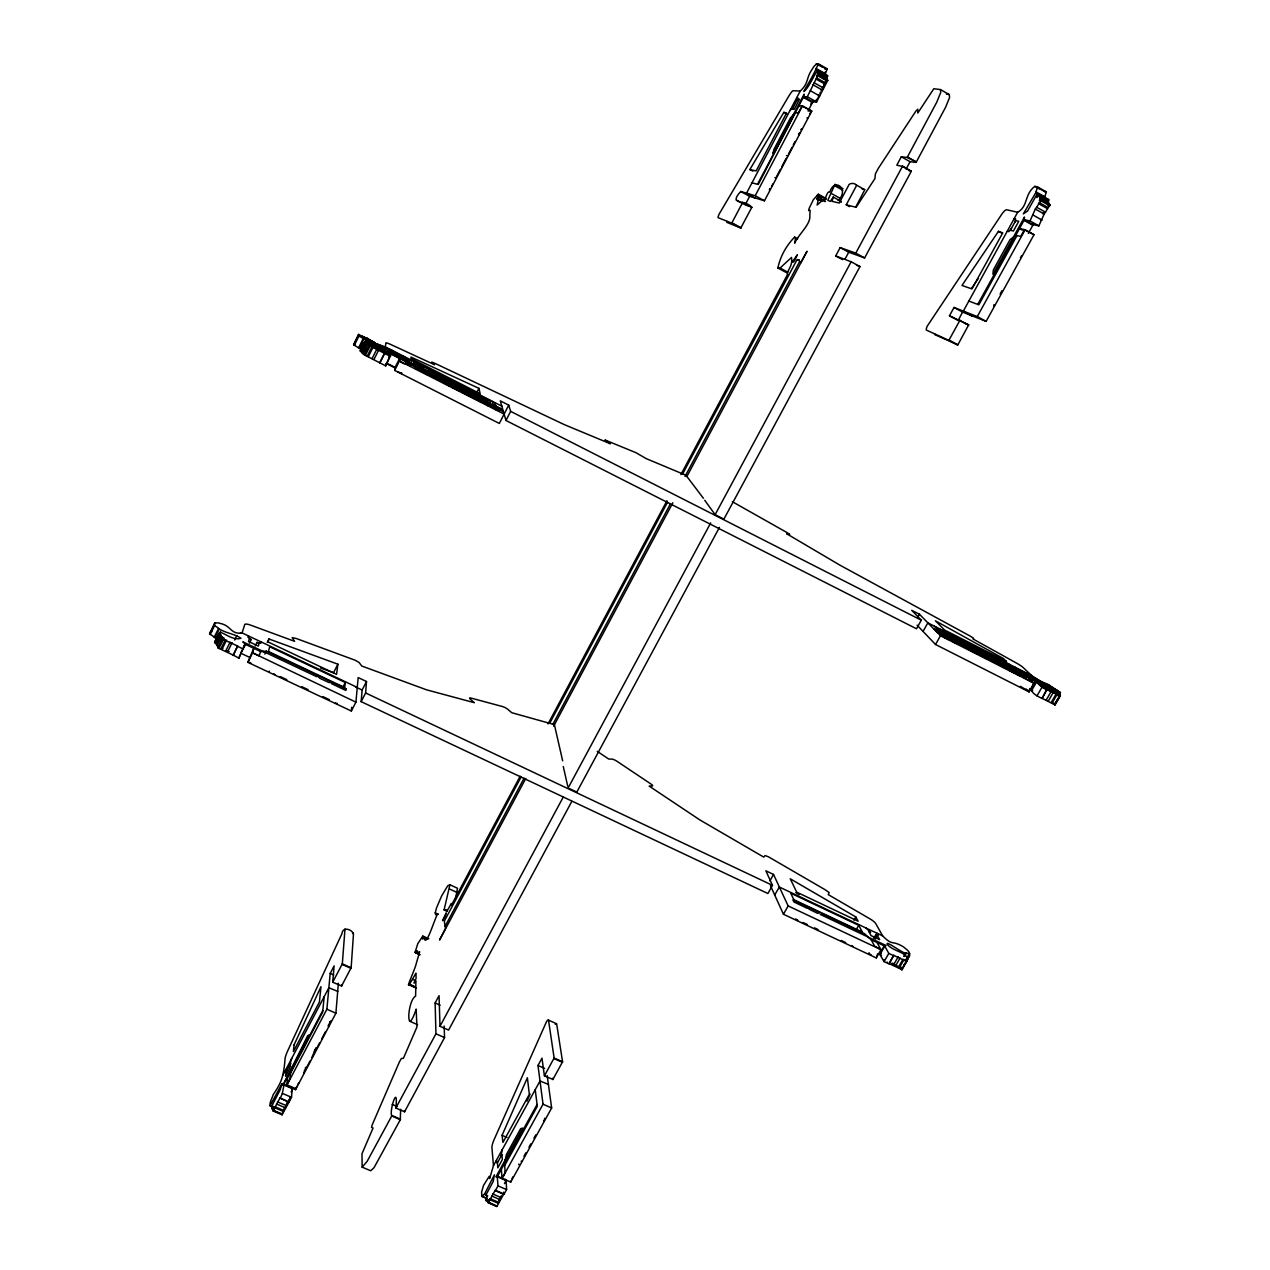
<?xml version="1.0" encoding="UTF-8"?>
<svg xmlns="http://www.w3.org/2000/svg" width="1270" height="1270" viewBox="0 0 1270 1270"><rect width="100%" height="100%" fill="white"/><g stroke="black" fill="none" stroke-linecap="round" stroke-linejoin="round"><path stroke-width="1.5" d="M411.337 363.014L411.353 360.188M544.735 1118.251L544.306 1119.997M404.416 1110.583L404.574 1111.79L444.548 1037.59L444.135 1026.001M842.534 259.62L835.708 255.921L840.184 247.587L855.789 253.127L902.43 166.402L896.81 165.195L901.303 156.797L907.161 157.48L916.337 161.957L945.594 107.267L949.579 97.488L949.261 94.567L940.435 89.567L933.815 88.741L917.765 113.046L917.75 109.22L915.813 111.22L878.348 168.307L875.395 173.879L874.966 178.546L856.107 207.28L846.233 204.835L855.774 187.007C858.806 183.261 848.963 181.816 848.392 185.833L839.2 203.057L832.056 201.327L833.215 197.056L841.216 201.454L841.153 202.406M428.847 938.8L422.815 936.085L417.798 943.658L415.068 952.389L417.1 950.643L417.925 952.849L419.687 951.754L416.258 963.47C415.385 969.01 399.494 1002.57 415.893 973.185L416.115 978.249L414.036 983.107L415.909 981.535L415.608 996.188C407.019 1000.665 405.876 1040.289 416.163 1009.094L416.941 1027.033L403.4 1058.323L401.447 1058.402L399.463 1061.831L372.205 1124.839L371.538 1127.347L373.062 1127.998L361.982 1153.763L362.156 1167.146L370.681 1170.765L373.999 1167.733L400.304 1119.711L400.637 1109.266M819.864 93.615L820.452 92.059M1043.829 212.9L1043.781 214.424M404.574 1111.79L395.827 1108.027C398.589 1082.246 389.049 1110.393 391.731 1115.997L367.157 1161.351L362.156 1167.146M369.983 342.932A8.858 0.937 27.2 0 0 370.094 343.122L399.574 358.489L394.859 367.871L394.7 370.427L499.332 423.45L508.714 405.146L500.285 400.86L505.968 420.481L916.495 628.777L921.306 620.204L911.717 610.314L919.448 614.251L940.467 635.746L1034.082 683.292L1029.129 691.912L935.53 644.493L917.099 625.158M404.638 356.727L401.098 355.981L403.146 357.029L403.098 358.378L393.224 353.346L393.319 352.028L395.145 352.965L391.858 350.218M401.606 372.634L401.574 373.586L397.653 371.618M1040.781 219.98L1040.781 219.821A8.652 2.286 -59.8 0 0 1040.765 219.44M455.581 898.795L457.47 888.238L449.913 884.777L447.723 885.809L441.69 895.81L436.531 907.891L435.229 912.876L435.737 914.781L437.785 913.94C435.261 916.289 426.085 948.833 424.228 938.038L422.513 939.006L422.815 936.085M946.007 633.873L946.896 634.032A19.891 2 29 0 1 947.88 634.492L947.944 634.524M520.192 776.176L451.501 905.065L451.31 903.557L446.691 911.701L446.754 909.907L444.087 909.955L449.913 884.777M521.351 1161.796L521.351 1161.732A8.62 2.095 -67.4 0 0 521.351 1161.225L521.335 1161.018M488.283 1202.833L495.221 1190.26L503.809 1193.943L496.872 1206.5L488.283 1202.833L488.696 1199.642L487.41 1201.15L486.807 1199.944L485.934 1200.753L487.029 1195.8L485.727 1195.356L493.189 1181.481L494.427 1174.798L484.68 1193.832L481.87 1196.324L481.616 1191.99L483.553 1185.354L489.236 1176.306L489.664 1178.512L493.458 1165.638L540.02 1080.976L548.545 1084.501M417.56 365.585L419.449 365.919A11.906 1.254 27.3 0 0 418.687 365.49L417.29 365.3A14.145 1.492 27.3 0 0 417.385 365.49L417.417 365.522M341.63 984.869L341.519 986.107L351.139 967.788L353.489 933.863C351.758 929.1 342.567 926.401 341.932 933.672L287.623 1051.004A8.731 1.175 -65.7 0 0 285.099 1058.339C283.575 1078.532 280.559 1083.58 273.129 1094.788C272.209 1098.899 266.446 1106.36 273.526 1107.424M770.461 885.65L783.447 914.257L876.284 957.929L881.015 949.706L788.146 905.939L773.525 874.443L765.858 870.807L772.493 885.349L767.905 893.524L361.156 701.643L365.617 692.96L366.506 681.514L358.172 677.561L355.917 702.151L351.345 711.025L247.84 662.337L253.809 648.303L260.525 651.478L263.922 651.748L316.754 676.704L313.23 673.29L266.335 651.145L263.176 651.399M501.206 1196.467L501.332 1195.641M341.646 985.98L332.708 982.202L342.313 963.866L344.995 928.926M365.538 354.854C355.775 353.33 363.156 336.106 369.189 344.757L364.506 354.965L385.715 365.871L390.668 353.965L389.096 357.092M361.156 701.643L362.125 690.023L366.506 681.514M292.036 1067.467L307.642 1035.812L309.134 1034.971L282.75 1085.199L283.924 1084.358L295.561 1089.644L335.899 1013.19L338.376 983.186M1050.623 691.166L1052.766 691.547A18.145 1.794 29.2 0 0 1053.021 691.372L1053.274 691.182A15.637 1.54 29.3 0 1 1053.798 691.277L1055.005 691.753M821.865 90.361L821.865 89.583M332.708 982.202L334.137 965.883L330.2 973.423L326.882 1009.237L286.591 1085.786L287.655 1077.277L322.834 1010.428M385.715 365.871L385.937 363.569M351.345 711.025L351.711 707.279M324.167 996.696L322.675 1012.126L290.56 1073.15L289.814 1078.849L286.734 1084.755L295.719 1088.612L295.561 1089.644M314.484 1051.782L314.627 1050.242M315.944 1047.766L311.896 1057.497M502.063 406.273L385.413 346.948L385.874 342.884A9.271 0.952 27.2 0 1 390.573 344.408L434.642 364.76L431.594 362.156L435.451 363.585L564.499 424.704L610.362 443.77L604.964 439.992L635.921 452.66L646.176 458.613L685.943 475.234L703.389 498.269M826.119 79.804L826.04 81.455L827.246 77.756L817.785 72.644C818.388 64.548 810.054 87.312 803.846 91.488C808.006 83.487 813.213 75.946 816.61 67.564C820.658 60.325 814.197 65.024 812.657 68.532C805.529 78.454 809.181 82.995 800.243 91.011L746.538 193.183L755.459 198.342M345.281 682.498L344.726 687.53L268.462 651.494L269.684 646.732L345.281 682.498L342.614 687.705M751.967 182.848L758.238 184.452L803.608 96.742L812.816 101.87L816.61 101.933L827.77 80.328L818.197 74.755L816.912 76.406L817.785 72.644M287.099 1101.09L279.924 1098.01L288.909 1102.265L291.513 1097.312L292.322 1087.691M289.433 1100.471L289.639 1099.106M329.755 1021.763L330.232 1021.683M906.859 961.565L893.715 955.357L889 963.565L902.144 969.74L906.669 960.818C902.43 959.168 910.78 959.707 909.637 953.579C908.764 950.404 905.859 949.134 903.748 947.071C891.238 939.419 893.572 946.785 882.666 935.911L779.383 887.047L774.589 895.112M1014.714 222.425L1015.667 218.916L1014.174 218.615M291.703 1058.45L289.671 1065.022M289.322 1099.153L289.449 1100.391M279.924 1098.423C284.464 1092.009 282.162 1083.405 287.655 1077.277M337.883 664.194L336.566 674.37L268.16 641.985L268.938 638.969L337.883 664.194L333.55 672.703L320.5 667.956M285.925 1069.435L285.639 1071.689L286.988 1070.134M1032.97 224.139L1032.812 225.282L1024.017 220.393L1024.493 217.011L992.902 274.241L993.346 269.954L1010.063 239.601L1013.269 237.268M821.706 201.358L817.039 198.818L818.309 194.231L813.371 199.676L809.212 208.232L808.593 210.63L810.117 210.248L809.815 215.44C811.038 224.234 798.417 234.315 794.671 243.221L795.464 238.49L794.607 237.093C786.432 245.443 780.177 256.524 777.891 268.034L785.59 272.177L787.813 272.193L780.066 268.018L777.891 268.034M552.656 1078.23L552.847 1079.563L562.578 1061.799L556.673 1024.033A5.429 1.286 -66.4 0 0 555.26 1024.382M537.067 1104.487L501.348 1169.337L502.11 1178.449L543.036 1104.201L537.988 1065.482L541.988 1058.164L544.401 1075.833L554.133 1058.037L548.545 1020.397A5.429 1.27 -66.3 0 0 547.624 1020.27A5.54 1.302 -66.3 0 0 546.592 1021.477L493.776 1140.349A8.557 1.968 -67.1 0 0 491.934 1147.826L493.458 1165.638M1044.527 197.644L1046.337 191.881L1044.146 191.262M1039.59 196.517L1036.653 194.866L1027.557 211.042L1023.318 213.916L1035.764 192.722L1037.59 186.96L1034.812 186.357C1024.049 194.659 1028.462 205.994 1017.667 212.265L963.327 311.102L971.836 316.024M838.152 200.581C849.852 189.293 834.374 176.816 829.818 192.119C826.691 189.913 825.563 202.39 822.801 200.041L817.118 205.073L818.007 201.041L817.039 198.818M1039.717 194.564L1039.463 196.929L1048.29 201.882L1048.544 199.501L1039.717 194.564L1036.86 197.564L1036.653 194.866M818.88 96.107L818.912 95.948A8.858 1.381 -61.5 0 0 818.975 95.409L818.499 95.171M505.365 1159.621L506.412 1154.525L520.652 1128.649L522.732 1128.093L495.951 1176.845L497.57 1176.21L510.715 1182.132L551.656 1107.996L547.179 1075.563M833.215 197.056L830.342 201.422L827.802 200.295L835.041 184.277M934.609 333.613A5.779 1.46 -60.9 0 0 934.815 334.629L957.85 344.837L968.677 324.85L949.452 315.785L954.056 307.467L977.281 316.563L986.123 321.373L1034.002 234.712L1025.128 229.775L1019.524 228.536L977.741 304.387M1017.667 212.265L1006.713 209.788A9.303 2.334 -60.1 0 0 1001.998 213.916L927.227 326.168A5.905 1.476 -61 0 0 926.465 328.279A5.794 1.445 -61 0 0 926.497 330.137L948.849 340.36L960.009 320.151M286.702 1104.646L287.353 1102.836M329.581 1022.985A9.779 1.429 -65.7 0 0 329.66 1022.62L329.692 1022.429A8.604 1.254 -65.7 0 1 329.676 1022.334M414.369 362.728L414.306 362.696A16.113 1.714 27.3 0 1 415.988 363.617L418.592 365.141A16.923 1.794 27.3 0 1 419.624 365.792L423.783 367.363L419.592 365.855A14.446 1.524 27.3 0 1 419.481 365.903M893.223 964.073L893.239 964.041A28.75 6.874 30.6 0 0 893.286 963.612L893.27 963.39M329.422 1024.191L328.866 1025.684A6.318 0.921 -65.7 0 1 328.438 1026.668A8.795 1.286 -65.7 0 1 328.406 1026.366L328.993 1024.239M505.714 1158.986C502.523 1164.987 507.984 1172.226 502.063 1177.353M796.528 101.028L797.766 97.584L796.798 97.568M812.943 100.79L812.482 102.521L803.259 97.393L804.164 94.139L772.954 153.368L773.97 149.288L790.48 117.888L793.083 115.125M260.636 651.478L259.096 655.86L252.603 652.812L253.809 648.303L244.999 644.144L243.507 647.113M261.096 641.906L260.699 643.382L257.032 642.382L255.254 645.906M1044.432 212.661L1044.051 214.058M303.816 1072.404L303.689 1072.864A6.413 0.921 -65.8 0 0 303.578 1073.388M1048.29 201.882L1048.147 205.581M386.842 352.711L388.699 353.663L384.143 352.457A8.604 0.921 27.2 0 0 384.651 352.854L384.794 352.965M1022.461 230.172L1019.524 228.536L1024.35 219.758L1033.145 224.663L1038.876 225.854L1044.178 214.043L1050.052 204.899L1040.67 199.453C1037.257 203.057 1041.781 197.564 1039.463 196.929M825.103 74.565L827.262 68.659L825.024 69.278M1024.35 219.758L1030.018 220.916L1035.32 209.09L1040.924 200.787L1040.67 199.453M248.444 635.921L248.047 637.238L251.158 639.604L249.38 643.128M357.267 687.403L242.078 632.904C230.632 634.889 231.156 625.316 220.012 623.411C216.503 621.57 210.852 624.395 216.757 626.951C223.615 633.19 233.664 633.19 240.951 638.27C232.283 641.302 221.583 630.507 219.615 632.857L221.631 636.667L224.203 638.334L222.425 638.159L223.345 639.493L237.665 646.049L233.14 655.066L238.951 658.162L244.999 644.144M1021.35 255.921L1021.159 256.54A6.683 1.778 -60 0 1 1020.778 257.477L1020.762 257.508A9.334 2.477 -59.9 0 1 1020.397 257.556M238.951 658.162L239.903 655.05M822.817 86.979L822.357 88.328M827.04 77.835L827.596 75.565L818.356 70.39M242.078 632.904L244.792 624.411A9.049 2.207 25.9 0 1 249.888 624.872L294.608 641.334L292.179 637.588L296.259 638.492L355.298 660.289L359.061 662.464L361.759 666.02L426.545 689.816L474.361 702.707L470.265 699.135A3.937 0.905 27.5 0 1 470.741 697.992L502.682 706.596A4.366 1 27.7 0 1 507.905 709.422L511.746 712.708L554.387 724.63L562.658 760.841M825.405 71.819L824.77 73.358M726.837 221.44A5.921 0.889 -62.1 0 0 726.821 222.361L740.791 228.028L751.729 207.47C746.141 199.136 727.71 205.581 740.775 191.5L755.206 195.723L764.476 200.771L811.784 111.093L802.481 105.918L798.83 105.823M800.243 91.011L793.115 90.741A9.509 1.381 -61.7 0 0 789.194 95.472L719.28 213.836A5.921 0.857 -62.2 0 0 718.121 217.678L731.742 223.139L742.76 202.248M269.986 1105.916L282.083 1083.5L280.083 1090.009L272.685 1104.281L271.812 1108.932L272.606 1108.456L272.796 1109.52L273.923 1107.884L273.098 1110.98L282.067 1114.806L282.75 1111.933M500.983 1156.351L502.269 1149.604M798.639 133.794L798.624 134.922A9.557 1.508 -61.6 0 0 798.846 134.826L798.894 134.81A6.842 1.08 -61.6 0 0 799.322 133.842M948.436 634.825L948.388 634.809A11.255 1.127 29 0 0 947.769 634.587L947.484 634.936A13.398 1.333 29 0 0 947.849 635.254L952.389 637.27A9.7 0.968 28.9 0 1 952.786 637.619M292.37 1066.816L290.56 1073.15M282.067 1114.806L288.909 1102.265M273.098 1110.98L279.924 1098.01M769.731 188.563L769.429 189.865A6.874 1.095 -61.8 0 0 769.493 190.04M328.311 1025.334L328.724 1024.398M803.608 96.742L807.307 96.758L818.197 74.755M286.829 1103.09L286.464 1104.471A6.096 0.873 -66 0 0 286.496 1104.757M799.449 133.509L799.528 132.604M290.131 1097.597L290.528 1096.629M290.782 1096.613L290.274 1097.836M304.213 1071.245L304.816 1069.88M298.783 1082.723L298.053 1084.167M502.063 1135.316L527.383 1077.77L529.336 1094.343L502.936 1142.397L502.063 1135.316L507.047 1137.491M526.955 1101.185L530.114 1093.994M826.548 78.311L826.119 79.216M823.23 87.058L822.119 89.98L812.911 84.741M283.273 1110.551L282.654 1111.663M216.662 638.635L209.55 633.825L214.852 622.665M361.093 349.313L353.552 344.773L358.505 334.423L374.221 342.328L368.062 339.709L371.84 341.979L390.128 349.615M209.677 634.079L215.376 622.681M353.758 345.027L358.981 334.55M210.169 634.508L214.614 625.586M354.282 345.376L358.965 335.994L358.505 334.423M214.138 637.334L218.599 628.412M358.521 347.964L363.22 338.566L358.965 335.994M214.884 637.778L219.345 628.856M359.299 348.393L363.982 338.995L363.22 338.566M221.012 635.127L216.519 644.112L214.582 642.239L219.075 633.254M214.582 642.239L219.615 632.857M360.045 350.853L365.157 341.297L368.078 342.582L365.712 340.709L360.426 351.282M214.836 642.89L220.615 631.349M215.63 643.572L220.123 634.571M361.299 351.869L366.03 342.392M362.22 352.393L366.951 342.916M219.408 647.208L217.122 645.684L221.631 636.667M363.125 353.425L367.871 343.932M233.14 655.066L218.059 647.97L222.853 637.572M218.059 647.97L222.583 638.921M364.506 354.965C364.268 350.631 371.951 344.567 369.189 344.757M219.615 645.652L222.615 639.635M365.823 353.108L369.776 345.202M218.837 648.525L223.345 639.493M365.315 355.457L370.078 345.948L390.477 356.378M220.964 648.637L225.473 639.604M367.268 356.044L372.015 346.551M222.044 649.145L226.568 640.128M368.379 356.616L373.126 347.107M225.631 651.145L230.14 642.128M372.062 358.616L376.825 349.123M232.124 642.683L227.616 651.7L226.743 650.923M373.983 359.426L378.73 349.933L374.825 347.091A19.336 2.064 27.2 0 1 373.761 346.234L372.65 345.329A16.764 1.794 27.1 0 0 371.586 344.599L369.872 343.599M234.68 640.032L236.903 635.587M379.746 362.68L384.508 353.187M233.22 655.463L237.665 646.049M379.905 362.934L384.667 353.425M247.84 662.337L252.603 652.812L355.917 702.151M394.7 370.427L399.558 360.712L399.574 358.489L493.046 405.987M267.192 642.445L268.938 638.969M264.843 654.098L266.335 651.145M476.631 392.795L478.917 388.334L411.004 357.045L411.004 358.537L480.155 393.716L478.917 388.334M505.968 420.481L510.651 411.369L508.714 405.146M825.278 81.915L824.913 82.979L825.802 81.947M498.634 1200.467L498.777 1200.213A7.874 1.905 -67.6 0 1 499.11 1199.594M283.035 1074.96L328.882 987.743L337.788 991.425M757.539 184.277L795.195 112.76L798.354 112.903L802.037 105.997L811.784 111.093M755.206 195.723L802.481 105.918M812.816 101.87L808.037 110.95L811.324 111.157L809.784 114.062M292.465 1089.438L291.1 1092.009M813.133 101.886L813.625 100.949M307.038 1066.721L310.055 1061.006M316.897 1048.036L319.675 1042.765M321.818 1038.717L325.612 1031.51M776.843 176.038L780.383 169.323M781.812 166.64L786.241 158.242M788.416 154.099L792.004 147.304M793.29 144.875L795.068 141.51M295.719 1088.612L297.005 1086.168M810.784 104.14L811.752 102.33M548.021 723.916L666.956 500.745M680.895 474.599L787.717 274.13L787.003 273.51C789.924 267.097 792.607 264.065 791.512 257.445L780.066 268.018M521.192 776.795L444.643 920.559A58.039 10.366 -65.2 0 0 444.373 921.877L445.373 927.37A106.045 18.336 -65.9 0 1 445.452 928.576L445.452 928.656A24.305 4.255 -65.4 0 1 444.833 929.846L439.563 940.022L525.764 778.494M550.116 722.519L667.528 502.253M682.387 474.377L796.957 259.826A64.437 12.049 -62 0 1 797.449 259.524L797.544 259.461A33.337 6.144 -61.6 0 0 797.814 260.128L799.274 259.763A111.903 20.812 -61.2 0 0 799.37 261.001L800.656 262.842A25.892 4.762 -61.8 0 0 801.37 261.556L807.037 251.269L686.848 476.552M445.135 926.227L524.113 778.145M552.926 724.138L670.163 504.333M685.038 476.425L799.497 261.826M553.656 726.186L672.878 502.745M855.948 206.708L864.743 189.802L856.409 185.007M395.827 1108.027L435.943 1033.796L435.134 1002.967L439.055 995.664L439.992 1026.271L448.596 1030.081L571.817 801.402M845.137 258.889L848.725 252.222L864.616 257.937L911.288 171.323L902.43 166.005M439.992 1026.271L563.134 797.306M568.135 788.003L710.692 522.922M715.137 514.667L851.138 261.779L859.981 266.573L723.9 519.128L715.137 514.667L704.707 500.237M907.161 157.48L936.72 102.267L940.721 92.472L940.435 89.567M906.097 169.053L910.066 161.671L916.019 162.417M719.455 527.367L576.818 792.115L569.865 788.829M824.421 84.741L824.246 85.042A8.795 1.381 -61.4 0 0 823.643 86.217M958.167 320.516L962.549 312.087L986.123 321.373M504.92 1180.338L506.095 1179.878L506.603 1189.593L503.936 1194.387L495.348 1190.704L497.999 1185.894L497.268 1176.734L501.348 1169.337M504.682 1165.511L537.305 1106.313L535.226 1089.676M1034.002 234.712L1024.461 229.711L1020.715 236.379L1016.952 235.633L978.852 304.8L968.835 301.085M977.281 316.563L1025.128 229.775M1028.319 233.426L1033.145 224.663M505.381 1182.037L505.857 1181.163M523.954 1156.287L525.859 1152.811M528.955 1147.223L530.812 1143.857M533.924 1138.222L535.797 1134.809M1000.109 294.037L1001.903 290.782M511.953 1178.671L513.032 1176.734M504.714 1180.036L505.174 1179.211M504.476 1183.672L505.269 1182.243M769.922 880.872L773.525 874.443M917.559 617.617L919.448 614.251M923.052 631.396L927.862 622.856M783.447 914.257L788.146 905.939M935.53 644.493L940.467 635.746M853.996 920.147L855.821 916.956L790.242 878.792L796.703 892.159L858.139 921.226L855.821 916.956M855.948 930.132L858.71 925.306L790.718 893.143L793.813 899.668L862.33 932.037L858.71 925.306M305.625 1068.054L305.657 1067.991A24.447 3.54 -65.9 0 1 306.022 1067.356M873.982 938.149L875.824 934.926L878.141 935.18L877.078 933.259L874.316 938.085M875.586 938.895L877.427 935.672L875.824 934.926M877.665 953.786L876.284 957.929M1030.097 688.419L1028.446 691.293L1029.129 691.912M893.715 955.357L889.111 963.962L884.079 961.596L879.538 954.008L884.222 945.864L886.079 945.563L820.325 914.463L822.658 913.908L864.521 933.672L868.14 937.038M1042.051 698.468L1046.797 689.61L1042.051 698.468C1033.939 694.547 1026.351 690.245 1035.923 681.863L1037.495 682.149L971.201 648.43L1019.397 672.925M880.094 954.262L884.761 946.118L871.109 939.689L867.632 936.847M1031.573 690.689L1036.479 682.149L1041.94 687.276L1047.004 689.864M884.079 961.596L888.809 953.389L884.761 946.118M1036.987 695.896L1041.94 687.276M893.493 964.962L898.207 956.786M1046.194 700.087L1051.147 691.499L1060.053 696.325L1055.1 704.913L1041.844 698.198M895.382 966.216L900.112 958.024M1048.194 701.262L1053.147 692.674M903.811 956.262L905.669 953.024L909.622 953.754M904.399 956.453L906.272 953.214M898.366 967.327L903.081 959.152M1051.131 702.612L1056.084 694.039M899.319 967.772L904.034 959.58M1052.084 703.104L1057.037 694.515M906.494 958.612L909.288 953.77M1058.212 695.849L1060.45 692.531L1058.497 695.912M903.732 965.39C915.464 952.96 894.318 952.865 887.317 944.499C884.809 939.356 903.002 953.833 905.669 953.024M1055.1 704.913L1052.719 703.135L1054.64 703.913L1060.402 695.071L1056.449 701.897M901.573 969.661L908.034 958.358M1054.56 704.739L1059.688 695.849L1057.672 694.563L1059.91 694.944M903.351 966.994L908.05 958.866M764.476 200.771L749.665 196.326L745.141 204.915L745.871 205.2M285.115 1107.265L286.464 1105.503M749.856 169.545L783.86 112.347L786.59 112.966L756.126 170.926L749.856 169.545L752.808 171.148M772.303 185.039L771.493 186.087M998.442 231.33L961.977 285.464L971.947 288.925L1002.76 232.855L998.442 231.33L1001.871 233.235M971.534 288.449L978.186 278.638M826.199 81.597L827.484 79.962M807.783 117.84L806.879 118.015M499.681 1198.674L501.078 1197.34M793.337 107.093L789.94 110.617M817.388 98.473L818.404 97.742M816.673 99.504L816.356 99.933A13.51 2.095 -61.4 0 1 816.07 100.314M821.007 90.186L821.706 89.614A6.652 1.032 -61.4 0 1 821.817 89.805M800.751 129.81L801.608 128.873M352.52 933.561L353.457 932.72M792.686 115.887L795.195 112.76M216.519 644.112L217.122 645.684M1011.491 228.282L1008.872 231.6L1007.253 231.219M305.467 1069.832L305.816 1069.403A6.318 0.905 -65.8 0 0 306.213 1068.784L306.245 1068.689A8.811 1.27 -65.9 0 0 306.324 1068.213L305.832 1068.038A11.176 1.603 -65.9 0 0 305.435 1068.546M1012.857 237.998L1015.841 235.252L1016.952 235.633M274.891 674.481L274.923 674.465A6.493 1.667 26.1 0 1 273.987 673.925L273.685 673.735M1048.623 205.137L1049.528 204.422M330.883 1020.778L331.152 1020.778A6.398 0.937 -65.7 0 1 331.184 1021.032M842.962 188.643L834.66 184.563M228.155 651.494L229.156 651.51M1054.64 703.913L1055.322 703.31M901.065 967.2L900.001 967.137M269.415 671.179L269.303 671.227A6.572 1.699 26.1 0 0 269.097 671.401M409.48 1021.128L417.544 1024.684M482.854 397.954L478.758 395.399L482.822 398.097L481.965 397.542M419.862 365.998L423.1 368.094A10.271 1.08 27.3 0 1 423.259 368.316M498.269 1161.304L496.602 1162.685L496.411 1160.272M420.783 371.316L423.307 372.221M289.115 1100.391L289.163 1100.376A8.128 1.159 -65.9 0 1 288.941 1100.344M1047.687 199.739L1048.544 199.501M416.322 364.49L417.989 365.014A21.018 2.238 27.3 0 1 419.179 365.57L419.243 365.601M879.538 954.008L880.888 953.786M1047.432 689.372L1050.338 690.912M503.73 1192.387L503.809 1192.387A7.953 1.921 -67.5 0 1 503.555 1192.34M993.838 304.848L994.219 304.927A9.223 2.477 -60.4 0 1 994.426 305.117L994.442 305.149A6.636 1.778 -60.4 0 1 993.823 306.038M217.916 647.176L218.853 647.16M1010.475 670.401L1012.92 671.211L1010.11 670.211A15.208 1.54 29.1 0 0 1008.539 669.29L1006.284 668.004A18.494 1.873 29.1 0 0 1004.713 667.163L1004.713 667.163M1045.781 688.737L1045.845 688.737A8.08 0.81 29.2 0 0 1045.972 688.673L1039.67 684.403L1043.813 687.118M210.423 631.555L211.852 631.761M818.515 96.933L818.515 96.107M1045.274 687.864L1046.464 688.276L1044.051 686.752M1031.272 678.878L1032.653 678.974L1019.318 672.163L1024.191 675.275M423.688 372.269L420.1 370.014L423.736 372.427M946.325 94.091L949.261 94.567M893.381 964.819L896.08 965.438M1048.702 689.356L1046.575 688.149L1050.607 690.689A29.464 2.921 29.1 0 1 1050.671 690.912M490.395 406.162L491.014 406.606M337.185 703.453L336.344 703.262A6.429 1.667 26.5 0 1 335.423 702.961M908.701 170.545L911.288 170.926M786.463 155.559L787.559 155.734M1031.018 690.404L1032.605 690.674L1029.986 689.356M1033.383 679.99L1035.828 680.434L1028.081 675.164M862.012 188.992L864.695 189.563M774.906 177.482L775.97 177.721M408.75 362.569L462.899 390.08L388.175 352.139L391.303 354.282L386.588 363.68L394.859 367.871M951.436 640.461A9.763 0.984 29 0 0 951.77 640.715L954.691 642.731A8.779 0.889 28.9 0 0 954.58 642.541L952.484 641.064A11.16 1.143 28.9 0 0 951.484 640.493L946.674 637.556L951.278 640.413A15.224 1.556 29 0 1 952.373 640.747L954.135 641.509A18.51 1.889 29 0 1 955.5 642.16L955.564 642.191M215.122 641.826L216.694 642.223M364.188 354.473L365.03 354.695M353.838 343.757L355.187 344.233M407.956 363.363L410.242 364.49L406.368 362.49M1024.89 678.101L1023.112 676.942L1026.112 678.466M409.496 362.934C404.368 361.172 407.21 366.966 399.463 360.95L504.142 414.115M996.855 660.432L1004.252 664.194M987.107 655.463L997.744 660.225L990.378 656.463M984.822 652.288L977.471 648.541M977.217 650.431L984.647 654.209M975.122 647.335L967.756 643.588M967.2 645.335L974.646 649.113M954.865 638.889L957.548 639.747L952.817 636.841M965.295 642.35L957.913 638.588M956.532 639.921L963.993 643.699M369.999 344.821L371.951 345.916L368.506 343.852L373.285 346.488A22.304 2.397 27.1 0 1 373.952 347.075L374.015 347.123A8.541 0.921 27.2 0 1 375.126 347.742L382.381 351.52M955.342 637.286L947.928 633.508M385.413 346.948L376.063 343.63L366.792 337.852M746.839 205.518L749.252 206.311M750.411 206.692L751.824 207.169M403.066 359.585L406.987 360.902L391.874 353.25L394.986 355.473M1051.004 691.388L1055.862 693.595M951.278 640.413L951.341 640.35A8.588 0.873 29 0 1 951.484 640.239L953.278 640.858A26.94 2.746 29 0 1 954.262 641.271L954.31 641.302M901.224 967.899L900.112 967.502L902.144 969.74M404.622 360.41L409.496 362.172L409.511 360.632L403.574 357.616M469.916 390.398L461.724 386.239M456.422 385.683L464.677 389.874M480.933 396.002L472.757 391.858M468.249 391.7L476.504 395.891M477.647 395.224L473.662 393.732L477.901 396.415M423.243 368.824L431.578 373.062M448.199 379.381L439.96 375.19M434.181 374.38L442.5 378.603M458.994 384.858L450.786 380.667M445.246 380L453.533 384.207M835.708 255.921L851.138 261.779M856.472 265.24L859.981 266.573M424.37 372.713A10.303 1.111 27.3 0 0 424.545 372.872L426.656 374.507A9.287 1 27.3 0 0 426.799 374.444L425.339 373.269A11.795 1.27 27.3 0 0 424.418 372.713L424.386 372.65A16.065 1.73 27.3 0 1 425.815 373.237L428.053 374.237A19.542 2.111 27.3 0 1 429.689 375.015L429.752 375.047M360.442 350.758L363.22 351.949M1046.797 689.61L1051.147 691.499M1007.396 663.972L1007.348 663.956A24.828 2.461 29.1 0 0 1006.459 663.607L1004.919 663.178A11.954 1.175 29.1 0 0 1004.824 663.289L1000.188 660.495L1004.634 663.21M964.565 323.167L968.677 324.85M406.527 363.696L410.083 365.649L408.273 364.792M484.568 402.892L484.505 402.86A19.399 2.095 27.5 0 1 486.204 403.781L488.458 405.051A15.938 1.714 27.5 0 1 489.918 405.94L489.966 405.94A11.652 1.254 27.5 0 0 489.014 405.622L487.712 405.384A9.176 0.984 27.5 0 0 487.855 405.574L489.791 406.082M406.543 363.077L409.988 364.982L407.765 363.934M274.939 1106.71L283.909 1110.536M489.95 1198.594L498.523 1202.261M270.192 1105.741L273.733 1107.249M274.447 1107.646L283.416 1111.472M482.251 1196.34L487.331 1198.515M489.442 1199.499L498.031 1203.166M481.981 1196.483L487.061 1198.658M485.68 1200.245L489.093 1201.706M274.876 1110.996L282.035 1114.044M488.045 1202.007L496.872 1206.5M273.431 1110.567L282.4 1114.409M488.696 1202.468L497.284 1206.135M487.283 399.558L487.204 399.526A26.003 2.762 27.6 0 0 485.997 399.018L483.521 398.129A12.525 1.318 27.5 0 0 482.997 398.066L483.029 398.113A16.7 1.778 27.5 0 1 484.013 398.494L486.521 399.574A15.907 1.683 27.5 0 1 488.109 400.304L488.156 400.336M282.543 1093.47L291.513 1097.312M497.999 1185.894L506.603 1189.593M277.463 1101.852L286.433 1105.678M492.49 1193.863L501.063 1197.546M276.542 1104.027L285.512 1107.853M491.665 1196.022L500.253 1199.706M484.314 1194.308L487.712 1195.753M283.639 1084.897L292.544 1088.723M497.268 1176.734L505.793 1180.401M392.176 1104.408L397.272 1106.614M391.938 1115.473L400.526 1119.188M391.731 1115.997L400.304 1119.711M326.882 1009.237L335.899 1013.19M543.036 1104.201L551.656 1107.996M1060.164 692.467L1035.082 679.434M330.2 973.423L333.661 974.947M537.988 1065.482L544.639 1068.419M544.401 1075.833L553.006 1079.468M435.943 1033.796L444.548 1037.59M428.847 374.317L428.927 374.348A28.4 3.08 27.4 0 0 427.577 373.761L424.942 372.729A9.065 0.968 27.3 0 0 424.355 372.602M435.134 1002.967L440.134 1005.189M342.313 963.866L351.139 967.788M554.133 1058.037L562.578 1061.799M342.154 964.422L350.98 968.343M554.038 1058.609L562.499 1062.355M412.766 979.44L415.861 980.821M408.734 983.917L414.909 986.663M409.257 984.615L415.433 987.377M408.591 984.615L416.306 988.044M416.29 951.786L419.322 953.135M415.068 952.389L419.608 954.437M415.449 952.77L419.989 954.818M548.354 1020.064L556.482 1023.699M422.973 937.054L427.514 939.101M444.087 909.955L447.151 911.352M435.229 912.876L438.245 914.257M449.691 889.079L457.279 892.556M949.341 635.19L950.992 635.54L948.261 634.683A15.986 1.619 28.9 0 0 947.118 633.968L944.388 632.396A15.224 1.54 28.9 0 0 942.816 631.523L942.753 631.492M490.49 406.194L493.697 408.416M880.062 953.072L880.935 953.468M263.922 651.748L242.824 641.858L245.634 644.446L240.665 652.939M881.539 955.405L880.3 954.818M881.015 949.706L874.554 946.007L871.109 939.689M237.744 646.446L243.475 649.145M888.809 953.389L893.826 955.754M240.522 653.082L249.317 657.225M280.305 676.592L286.845 679.656M301.8 686.705L308.102 689.658M322.866 696.611L329.343 699.659M803.021 922.496L807.434 924.56M814.499 927.894L818.086 929.576M841.264 940.483L845.645 942.546M248.079 661.797L250.904 663.13M870.061 954.373L871.268 954.945M372.539 346.456L372.681 346.535A8.064 0.873 27.2 0 1 373.967 347.154M1008.793 665.004L1008.745 664.972A15.177 1.508 29.1 0 0 1007.443 664.385L1005.57 663.623A15.938 1.572 29.1 0 0 1004.919 663.4L1002.967 662.908A9.684 0.952 29.1 0 0 1003.141 663.13M355.457 686.88L362.125 690.023M365.617 692.96L772.493 885.349M251.158 639.604L249.349 638.746L248.523 641.477L258.302 646.097L259.064 643.334L257.032 642.382M368.236 343.106C373.126 346.043 362.22 340.154 369.014 343.138L389.604 353.631M491.172 406.559L493.982 407.559L490.156 406.035M1009.777 670.052L1009.713 670.02A24.336 2.461 29.2 0 0 1008.729 669.544L1007.761 669.306M489.474 405.717L489.537 405.749A25.463 2.762 27.5 0 0 488.283 405.146L486.664 404.574M372.65 345.329L383.873 351.853M950.389 639.985L949.103 639.747M380.714 350.409L381.619 350.774L378.635 349.583M423.291 372.062L424.101 372.539M366.951 338.233L360.807 335.645L365.792 339.63L387.112 350.012M365.712 340.709L385.635 349.996L363.982 338.995M1027.319 673.703C1059.656 692.785 1034.971 676.751 1060.45 692.531M388.239 363.95L394.621 367.173M927.656 622.744L1031.97 675.799C1043.876 683.244 1039.32 680.625 1048.972 684.8M393.859 351.933L402.86 356.521M510.651 411.369L921.306 620.204M1018.111 669.401L1026.033 673.433M393.287 352.393L388.001 349.695L387.874 351.06L392.684 354.362M1019.048 670.576L1013.825 667.909L1022.921 674.672M393.065 352.584L389.811 350.933L406.416 360.267L403.13 357.695M1020.096 671.401L1017.191 669.925L1033.748 679.18L1028.922 675.878M492.633 404.431L502.221 409.305M933.894 628.729L942.642 633.19M492.728 404.765L502.317 409.639M934.418 629.269L943.181 633.73M492.966 405.733L502.603 410.623M935.974 630.872L944.753 635.333M945.182 635.746L1053.592 690.483A8.287 0.81 29.2 0 0 1053.37 690.229M411.337 364.998L503.158 411.655M937.101 632.158L1019.477 674.005M1037.844 683.038L1058.831 694.182L1054.56 692.499A20.78 2.048 29.3 0 0 1054.402 692.753M451.929 387.159L460.169 391.335L454.342 387.239L462.582 391.43L462.804 392.668M462.613 392.573L470.821 396.748L464.979 392.636L473.202 396.827L473.456 398.081L481.647 402.241L475.758 398.129L483.965 402.288L484.267 403.574M977.122 653.939L955.405 641.826L957.58 644.017M986.679 658.797L974.709 651.637L976.947 653.844M1034.082 683.292L1027.398 679.609L1018.746 672.592M482.028 397.748L479.742 396.97A10.144 1.08 27.5 0 0 479.663 397.018M1049.449 685.324L1057.751 690.801L1046.353 685.53M1048.306 689.562L1047.337 688.991L1050.592 690.943M1053.274 691.182C1043.988 686.895 1046.702 688.832 1040.638 685.673A12.303 1.206 29.2 0 0 1041.765 686.387L1044.924 688.53M951.706 640.54L951.77 640.572A24.384 2.508 29 0 1 952.929 641.191L954.929 642.461M424.767 372.84L424.831 372.888A25.781 2.794 27.3 0 1 426.053 373.539L427.768 374.65M731.996 222.885L741.061 227.774M949.182 340.154L957.85 344.837M731.742 223.139L740.791 228.028M948.849 340.36L957.501 345.027M1005.268 663.591L1005.348 663.623A19.844 1.968 29.1 0 1 1006.491 664.258L1008.634 665.639M483.41 398.32L483.473 398.351A20.828 2.222 27.5 0 1 484.664 399.002L486.41 400.177M742.648 202.549L751.729 207.47M959.945 320.484L968.613 325.183M736.235 200.104L743.648 204.121M949.452 315.785L957.961 320.405M794.607 237.093L797.687 238.76M1057.18 693.198L1055.926 692.579L1057.037 693.404M855.789 253.127L864.616 257.937M740.775 191.5L749.665 196.326M954.056 307.467L962.549 312.087M840.184 247.587L848.725 252.222M831.596 193.627L839.549 197.977M846.233 204.835L849.551 206.645M818.309 194.231L826.056 198.469M818.436 195.167L826.183 199.422M817.245 195.199L821.88 197.739M817.769 197.056L825.532 201.311M821.96 199.914L825.103 201.628M817.086 198.564L821.738 201.12M834.914 185.88L842.851 190.246M1041.305 685.736L1041.289 685.244M902.43 166.402L911.288 171.323M783.86 112.347L786.844 113.998M898.35 966.549L898.207 966.486A7.366 1.762 30.8 0 0 897.08 965.899M807.307 96.758L816.61 101.933M1030.018 220.916L1038.876 225.854M907.478 157.02L916.337 161.957M901.303 156.797L910.066 161.671M816.562 77.899L825.849 83.106M1039.019 202.486L1047.877 207.454M815.975 79.026L825.262 84.233M1038.431 203.581L1047.29 208.534M814.181 82.804L823.468 87.995M1036.717 207.28L1045.575 212.249M1035.32 209.09L1044.178 214.043M810.292 90.662L819.737 96.028M1032.891 214.947L1042.035 220.139M818.134 63.706L827.294 68.866M1037.59 186.96L1046.337 191.881M817.975 64.262L827.135 69.405M1037.479 187.547L1046.226 192.453M816.308 63.675L822.388 67.088M1034.812 186.357L1039.162 188.801M816.277 68.628L825.452 73.771M1036.082 191.945L1044.845 196.85M815.927 69.421L827.722 75.978M1035.764 192.722L1048.845 200.009M817.737 70.755L826.96 75.93M1038.876 194.786L1046.226 198.914M818.197 71.691L827.453 76.883M1039.828 195.993L1048.655 200.946M818.071 73.628L827.341 78.835M1040.178 198.136L1049.02 203.089M818.467 75.105L827.77 80.328M1041.178 199.93L1050.052 204.899M817.578 74.978L825.309 79.311M1039.781 199.501L1047.163 203.644M818.15 75.962L827.453 81.169M1040.924 200.787L1049.798 205.756M1056.989 693.547C1061.323 696.325 1052.83 691.801 1057.338 694.023M1004.808 666.956L1004.887 667.004A26.908 2.73 29.1 0 1 1006.205 667.75L1009.19 669.56A8.572 0.857 29.1 0 1 1010.063 670.163L1010.11 670.195M485.442 400.193L483.283 398.558A14.24 1.508 27.5 0 1 483.044 398.208L483.044 398.208A11.811 1.254 27.5 0 1 483.997 398.796L485.537 400.082A14.049 1.492 27.5 0 1 485.489 400.193M485.235 402.955L485.299 403.003A28.242 3.064 27.5 0 1 486.585 403.749L489.299 405.432A9.001 0.968 27.5 0 1 489.934 405.924M942.864 631.238L942.927 631.285A24.908 2.524 28.9 0 1 944.261 632.063L947.325 633.968A11.986 1.206 28.9 0 1 948.23 634.619L948.277 634.651M1024.763 677.18L1021.969 675.799L1024.017 676.942M387.255 353.441C392.589 355.679 376.571 349.313 389.525 354.886A13.129 1.397 27.2 0 1 388.604 354.568L386.382 354.012M795.845 892.619L799.195 894.588M415.099 362.776L415.179 362.807A26.4 2.81 27.3 0 1 416.433 363.553L419.052 365.268A12.7 1.333 27.3 0 1 419.64 365.776M732.345 501.698L787.114 532.638L789.718 534.48L786.67 533.765L840.168 565.293L970.185 636.095L973.566 638.27L973.106 639.032L1016.587 663.146A8.7 0.841 29.1 0 1 1022.509 666.956L1031.97 675.799M1023.89 676.275L1020.461 674.497L1022.604 675.672M1045.639 685.276L1037.193 680.879L1057.005 692.055L1060.402 695.071M369.252 345.44L370.078 345.948M1010.206 670.322A11.128 1.111 29.1 0 0 1009.571 670.068L1009.174 670.274A8.763 0.873 29.1 0 0 1009.507 670.56L1014.508 672.973M796.814 919.877L795.607 918.924M597.249 751.348L608.759 759.063L611.759 759.063A4.318 0.968 28.5 0 1 616.712 761.111L651.097 784.098A3.873 0.873 28.7 0 1 652.256 785.987L649.145 786.082L699.802 819.896L763.73 857.091L765.096 855.567L768.366 856.758L825.008 889.651L829.167 892.604L828.231 894.604L870.252 919.02A8.509 1.937 30.4 0 1 875.649 923.417L882.666 935.911M891.715 963.263L892.81 964.216M219.154 646.684L218.186 645.843M215.535 636.778L216.535 637.683M379.095 349.091L381.302 350.187L377.936 348.948A31.321 3.35 27.3 0 0 378.381 349.377L378.412 349.409M1026.335 672.941L1027.763 674.291L1025.652 673.576L1030.24 677.196L1021.572 672.798L1015.095 667.226M1028.684 678.18L1033.399 682.673M1009.301 664.321L1015.27 670.004M1015.778 672.132L1019.826 676.005M1013.412 670.941L1017.46 674.799M227.314 650.827L228.076 651.748M1004.062 666.813L1005.872 668.544L984.171 656.447L986.457 658.685M1026.112 689.023L1028.446 691.293L1020.493 686.324M944.15 634.714L946.182 636.762M936.593 627.348L941.88 632.698M934.323 626.189L939.594 631.539M944.086 635.698L947.69 639.366M941.689 634.492L945.277 638.143M892.699 963.279L893.064 963.835A5.905 1.413 30.7 0 1 893.112 964.136M498.777 1199.991L498.745 1199.944A20.495 4.905 -67.7 0 0 498.523 1199.721M216.551 641.159L216.138 640.302M877.427 935.672L879.634 939.641L871.029 935.577L868.87 931.624L870.649 932.482L865.934 927.989M877.03 942.467L880.491 948.865M869.029 952.722L869.537 953.675M543.878 1120.95L543.893 1120.981A8.604 2.143 -67.1 0 1 543.798 1120.775M284.464 1108.345L284.448 1108.313A20.939 2.953 -66.1 0 0 284.242 1108.059M1043.543 213.487L1043.559 213.535A31.448 8.303 -59.9 0 0 1043.289 212.931M498.126 409.099L498.745 411.321M494.871 402.685L495.76 405.924M495.506 407.765L496.094 409.972M492.395 401.415L493.252 404.654M492.871 405.352L493.204 406.59M563.277 766.524L567.722 786.209M452.199 387.286L452.025 386.064L443.77 381.873L449.564 385.953L430.339 375.317M824.151 85.074L824.151 85.026A22.971 3.572 -61.3 0 1 824.135 84.312M510.651 1181.036L510.715 1182.132M418.195 368.49L418.243 370.443M415.528 367.125L415.56 369.078M518.747 1164.653A3.54 0.857 -67.4 0 1 518.938 1164.034M284.75 1107.932A8.049 1.143 -66 0 0 284.416 1108.567L284.29 1108.821A6.953 0.984 -66 0 0 283.845 1109.726M305.657 1067.594A8.604 1.238 -65.8 0 0 305.451 1068.292L305.451 1068.292A15.256 2.207 -65.8 0 1 305.784 1067.546M887.079 962.057A4.127 0.984 30.7 0 1 887.206 962.438M240.459 633.095A9.033 2.238 25.9 0 1 241.84 632.73M222.107 648.335A7.858 2.032 25.6 0 1 222.79 648.621M884.396 959.882A12.001 2.857 30.7 0 1 883.984 959.564M851.805 945.563A8.557 2.064 30.6 0 0 852.075 945.959L852.106 946.007A6.144 1.476 30.5 0 0 852.868 946.245M797.655 920.099A8.572 2.111 30.1 0 1 797.719 920.385L797.719 920.417A6.144 1.508 30.1 0 1 797.115 920.051M1043.353 213.535A6.493 1.714 -59.7 0 1 1043.559 213.773M1043.289 214.455A3.175 0.841 -59.7 0 1 1043.495 214.36M772.811 183.991A9.43 1.492 -61.9 0 1 772.874 184.086M445.992 913.241L445.802 914.511A8.445 1.476 -65.4 0 1 445.23 916.162L442.579 920.718L445.992 913.241M797.211 255.016L794.433 260.842A9.001 1.651 -61.8 0 1 793.496 261.985L792.639 262.207A4.572 0.841 -61.8 0 1 792.639 261.461L797.211 255.016M294.037 1044.972L293.402 1051.544L319.405 1002.03L320.977 986.663L294.037 1044.972M346.043 688.8L345.869 690.451L331.502 683.657L335.169 683.657L346.043 688.8M290.608 1063.26L290.02 1067.895L285.559 1076.373L286.163 1071.705L290.608 1063.26M797.512 99.155L792.242 109.172L794.226 109.252L799.528 99.171L797.512 99.155M501.936 1154.636L497.427 1162.828L497.824 1167.828L502.348 1159.589L501.936 1154.636M1015.698 220.615L1010.38 230.315L1013.428 230.997L1018.778 221.266L1015.698 220.615M819.944 912.622L817.642 913.336L809.419 909.384L805.005 905.574L819.944 912.622M332.756 682.514L328.851 682.482L319.818 678.291L316.246 674.719L332.756 682.514M970.391 647.287L955.326 639.635L970.391 647.287M481.092 398.574L477.806 397.653L492.315 405.035L481.092 398.574M478.663 397.335L461.978 388.842L478.663 397.335M978.17 650.256L970.756 646.478L978.17 650.256M981.615 651.319L974.233 647.573L981.615 651.319M983.25 652.336L980.63 651.494L988.012 655.256L983.25 652.336M986.568 653.351L983.964 652.526L991.33 656.272L986.568 653.351M968.184 645.176L960.755 641.398L968.184 645.176M971.772 646.319L964.375 642.556L971.772 646.319M961.803 641.255L954.373 637.476L961.803 641.255M459.057 386.318L450.802 382.127L459.057 386.318M464.455 388.35L456.232 384.175L464.455 388.35M465.947 389.287L461.931 387.779L470.17 391.97L465.947 389.287M471.297 391.303L467.312 389.811L475.52 393.97L471.297 391.303M432.991 372.554L428.895 370.999L437.182 375.206L432.991 372.554M438.483 374.634L434.403 373.078L442.658 377.285L438.483 374.634M443.865 378.063L439.785 376.523L448.056 380.73L443.865 378.063M449.31 380.111L445.262 378.587L453.501 382.778L449.31 380.111M802.815 904.542L792.909 899.859L793.925 901.986L806.99 908.161L802.815 904.542M489.903 400.431L413.496 361.569L413.512 363.934L490.601 403.114L489.903 400.431M1007.999 663.94L939.467 629.079L943.896 633.555L1012.968 668.671L1007.999 663.94M953.119 638.508L943.134 633.444L957.755 641.604L953.119 638.508M1006.443 661.464L944.531 629.968L935.387 620.792L1003.284 658.463L1006.443 661.464M1008.682 666.115L1005.443 663.845A13.589 1.333 29.1 0 1 1005.094 663.575L1005.094 663.575A11.239 1.111 29.1 0 1 1006.126 664.178L1008.459 665.861A13.367 1.318 29.1 0 1 1008.682 666.099L1008.697 666.131"/></g></svg>
